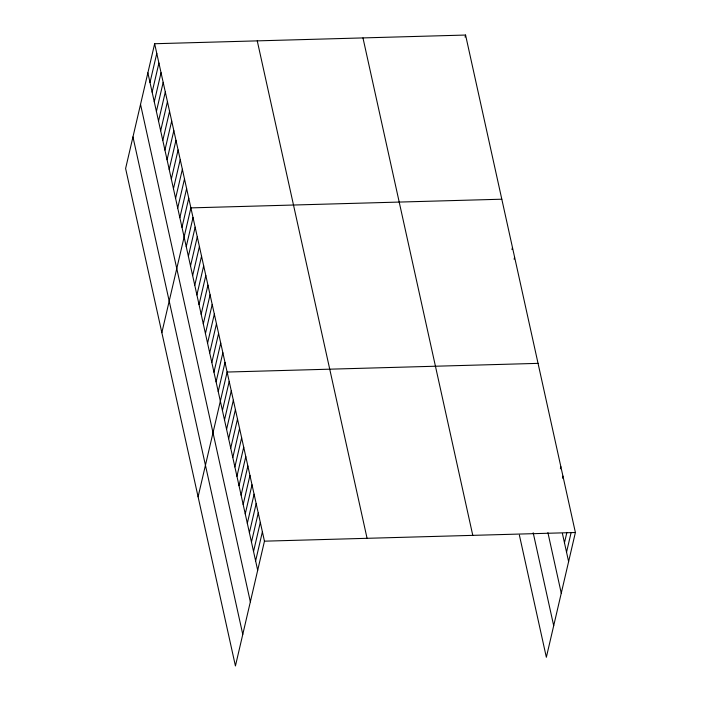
<?xml version="1.0" encoding="UTF-8"?>
<svg xmlns="http://www.w3.org/2000/svg" width="701" height="701" viewBox="0 0 701 701"><rect width="100%" height="100%" fill="white"/><g stroke="black" fill="none" stroke-linecap="round" stroke-linejoin="round"><path stroke-width="1.05" d="M154.649 43.734L125.61 168.503L235.431 665.95L264.461 541.172L154.649 43.734L465.569 35.05L575.39 532.497L546.351 657.266L519.388 535.117M150.005 82.49L156.779 53.39M152.143 92.146L158.917 63.046M154.273 101.803L161.046 72.702M156.402 111.459L163.175 82.359M158.54 121.115L165.305 92.015M160.669 130.772L167.443 101.671M162.798 140.428L169.572 111.328M164.928 150.084L171.701 120.984M167.066 159.74L173.83 130.64M169.195 169.397L175.969 140.296M171.324 179.053L178.098 149.953M173.454 188.709L180.227 159.609M175.592 198.365L182.365 169.265M177.721 208.022L184.494 178.921M179.85 217.678L186.624 188.578M181.988 227.334L188.753 198.234M161.852 332.66L190.891 207.89L501.811 199.207M186.247 246.647L193.02 217.547M188.376 256.303L195.15 227.203M190.514 265.959L197.279 236.859M192.644 275.616L199.417 246.515M194.773 285.272L201.546 256.172M196.902 294.928L203.676 265.828M199.04 304.584L205.814 275.484M201.169 314.241L207.943 285.141M203.299 323.897L210.072 294.797M205.437 333.553L212.201 304.453M207.566 343.21L214.34 314.109M209.695 352.866L216.469 323.766M211.825 362.522L218.598 333.422M213.963 372.178L220.727 343.078M216.092 381.835L222.865 352.734M218.221 391.491L224.995 362.391M198.094 496.816L227.124 372.047L538.053 363.363M222.427 410.541L229.201 381.44M224.504 419.934L231.277 390.834M226.581 429.336L233.345 400.236M228.649 438.73L235.422 409.629M230.725 448.123L237.499 419.023M232.802 457.525L239.576 428.425M234.879 466.919L241.643 437.818M236.947 476.312L243.72 447.212M239.023 485.705L245.797 456.614M241.1 495.108L247.865 466.007M243.168 504.501L249.942 475.401M245.245 513.894L252.018 484.803M247.322 523.297L254.095 494.196M249.398 532.69L256.163 503.59M251.466 542.083L258.24 512.983M253.543 551.485L260.316 522.385M255.62 560.879L262.393 531.779M465.087 37.127L465.569 35.05M511.984 249.565L512.466 247.488M514.113 259.221L514.604 257.144M560.379 468.803L560.87 466.717M562.456 478.196L562.938 476.119M564.463 542.802L566.881 532.409M566.539 552.195L571.14 532.453M264.461 541.172L575.39 532.497M562.395 533.408L568.616 561.597M547.902 532.611L561.264 593.169M533.189 532.778L553.694 625.695M362.969 37.915L472.781 535.362M257.258 40.868L367.07 538.307M147.876 72.834L257.688 570.272M140.533 104.405L250.345 601.844M132.962 136.932L242.774 634.379"/></g></svg>
